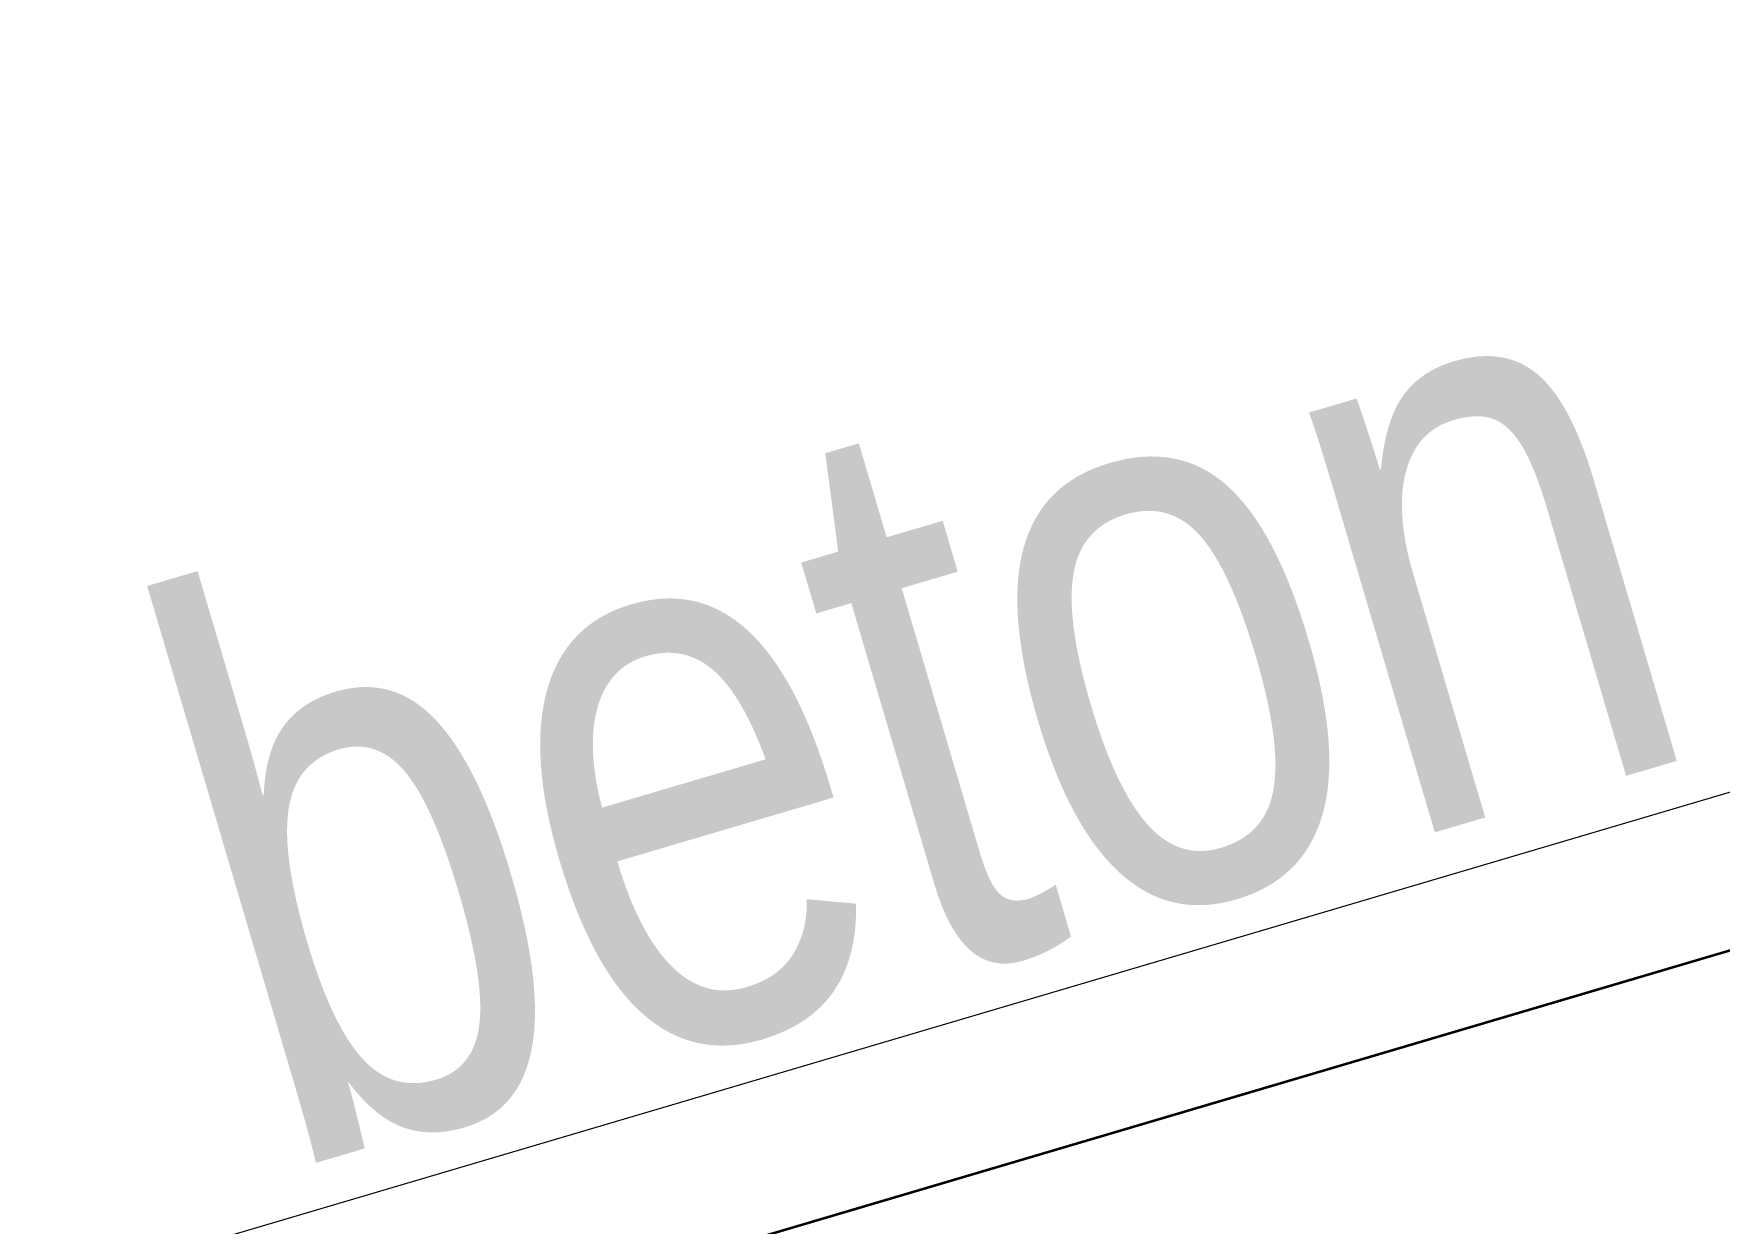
# Model space of a CAD drawing. Header units: millimetres. Extents: x 62878 to 70819, y -67946 to -61850.
# Drawn here: x 63859.95 to 63907.2, y -65507.61 to -65474.26 of the extents above; entities that cross this region are included whole.
import ezdxf
from ezdxf.enums import TextEntityAlignment as Align

# ---------------------------------------------------------------- set-up
doc = ezdxf.new("R2010")
doc.units = ezdxf.units.MM
doc.layers.add('DUVAR-GAZBETON', color=84, linetype='Continuous', lineweight=35)
doc.layers.add('GOR-2', color=152, linetype='Continuous', lineweight=20)
doc.layers.add('MAH-ADI 1', color=12, linetype='Continuous')
doc.styles.add('bold', font='arial.ttf', dxfattribs={"height": 10})

msp = doc.modelspace()

# ---------------------------------------------------------------- linework, layer by layer
at = {"layer": 'DUVAR-GAZBETON', "ltscale": 5}
msp.add_line((63775.95478578943, -65538.82205252469), (64149.79797615187, -65428.36420598846), dxfattribs=at)
at = {"layer": 'GOR-2'}
msp.add_line((63790.47046950797, -65530.10153430652), (64146.38038463805, -65424.94235580697), dxfattribs=at)

# ---------------------------------------------------------------- texts
at = {"layer": 'MAH-ADI 1', "style": 'bold', "width": 0.75}
msp.add_text('beton parapet h: 30 cm', height=16, rotation=16.46060353873079, dxfattribs=at).set_placement((63947.22205857075, -65474.12517458087), align=Align.MIDDLE_CENTER)

doc.saveas('drawing.dxf')
